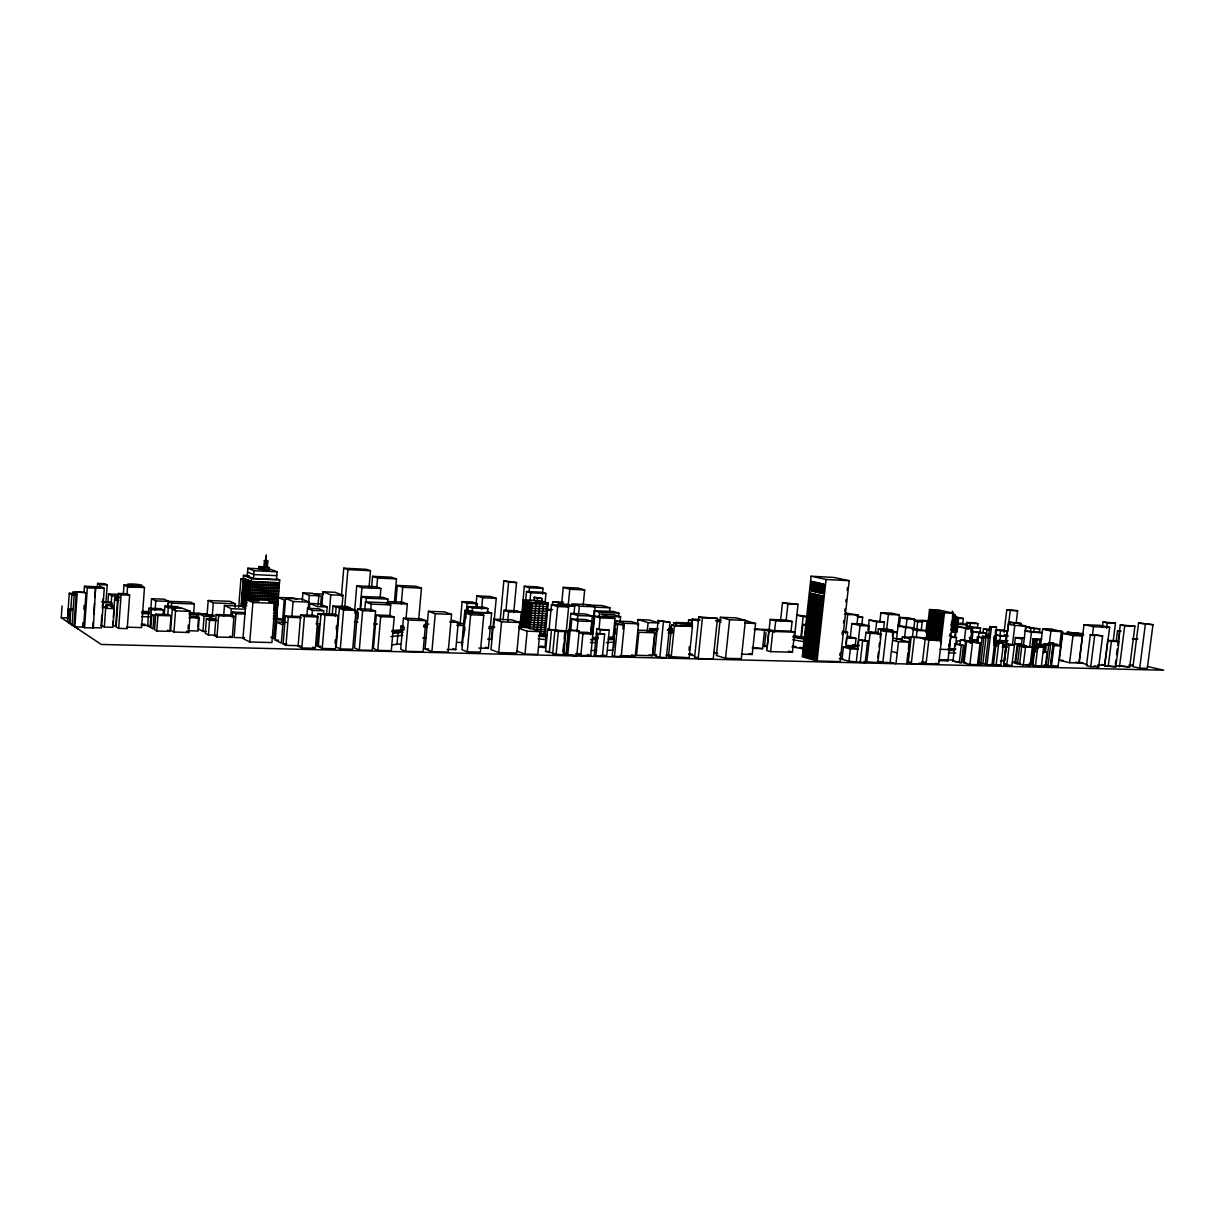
<?xml version="1.0" encoding="UTF-8"?>
<svg xmlns="http://www.w3.org/2000/svg" width="1225" height="1225" viewBox="0 0 1225 1225"><rect width="100%" height="100%" fill="white"/><g stroke="black" fill="none" stroke-linecap="round" stroke-linejoin="round"><path stroke-width="1.5" d="M1147.182 666.431L1163.75 670.213L101.231 644.457L61.25 617.722L62.046 605.916M67.513 618.947L69.258 593.268L74.403 593.467M67.513 621.902L68.401 608.856L72.168 608.978M69.335 623.127L70.223 610.019M69.856 623.479L71.877 594.079L74.112 595.427L72.091 624.964M73.163 591.981L72.995 594.339L74.694 595.365L74.863 592.992L73.163 591.981L86.01 592.655L83.622 627.093L84.571 627.721L93.299 627.966L95.581 587.954L94.922 597.402M73.944 626.205L76.318 591.752L86.01 592.655M84.081 591.905L84.464 586.239L101.797 586.943L104.263 588.306L101.476 627.904L92.809 627.659L93.207 621.978M82.672 626.465L82.932 622.637M83.867 609.284L84.127 605.456M84.571 627.721L87.343 587.878L84.464 586.239M93.743 614.414L94.524 603.083M97.342 587.051L97.602 583.422L104.967 583.728L107.188 584.922L106.039 601.322M99.531 588.276L99.792 584.631L97.602 583.422M101.062 625.944L101.828 615.195M102.318 608.044L102.961 599.086M111.46 607.049L114.231 608.657L112.899 627.353L104.324 627.093L105.641 608.35L102.915 606.743L106.33 606.865M106.008 604.92L105.825 607.661L106.774 608.228L106.958 605.472L106.008 604.92L111.843 605.119L112.792 605.671L112.593 608.427L111.643 607.876M107.999 601.444L108.535 593.972L120.877 594.447M111.062 605.15L111.735 595.763L108.535 593.972M111.261 606.651L111.521 602.884M111.552 605.701L111.751 603.006L110.036 602.042L101.507 601.72M113.083 621.121L112.823 624.796L115.671 626.542L117.477 601.138L115.579 600.066L115.747 597.769L114.767 597.233L113.343 617.446M118.549 593.436L116.176 626.848L118.687 628.394L127.232 628.655L129.636 595.151L127.063 593.773L118.549 593.436L121.091 594.814L129.636 595.151M118.687 628.394L121.091 594.814M123.312 594.508L124.001 584.983L127.737 585.152M127.063 593.773L127.553 586.852L124.001 584.983M140.814 585.688L144.473 587.556L141.564 627.598L126.558 627.154M148.929 608.258L147.643 625.898L150.078 627.307L151.379 609.591L148.929 608.258L160.95 608.672L163.446 610.004L163.048 615.302M150.752 609.897L151.563 598.719L164.334 599.193L168.652 601.414L168.238 607.018M151.823 614.904L150.889 627.629L153.033 628.869L153.967 616.083L151.823 614.904L155.498 615.027M155.116 610.326L155.805 600.924L151.563 598.719M155.713 614.2L154.564 629.727L156.785 631.013L169.862 631.38L171.025 615.838L168.759 614.628L155.713 614.2L157.933 615.409L171.025 615.838M156.785 631.013L157.933 615.409M164.273 615.317L164.946 606.145L177.564 606.605L180.963 608.335M167.519 606.926L167.794 603.129M167.733 615.272L168.284 607.891L164.946 606.145M171.377 606.957L171.653 603.144L167.932 601.245M172.403 607.738L170.658 630.201L173.965 632.054L188.773 632.468L190.365 611.367L181.867 608.075L172.403 607.738L175.282 609.238L172.22 609.131L175.542 610.862L190.365 611.367M173.965 632.054L175.542 610.862M188.053 628.823L188.328 625.102M193.627 613.434L194.346 603.986L190.503 602.087L155.805 600.924M196.689 618.38L197.011 614.292M197.899 626.771L198.787 613.281L189.308 612.959M190.043 616.558L196.888 616.788L199.185 617.967L198.205 630.997L187.915 630.691M206.183 631.487L202.952 631.396L204.1 616.343L198.894 613.71L205.295 613.924L210.547 616.558L204.1 616.343M215.738 619.069L206.382 618.763L205.279 633.31L208.434 634.994L215.952 635.208M207.102 614.812L208.189 600.51L230.116 601.337L235.368 603.757L235.093 607.34M208.434 634.994L209.552 620.371L206.382 618.763M212.323 615.547L213.288 602.93L208.189 600.51M216.151 614.521L214.528 635.729L216.978 637.015L232.306 637.429L233.944 616.236L231.448 615.027L216.151 614.521L218.617 615.731L233.944 616.236M216.978 637.015L218.617 615.731M223.624 616.343L224.451 605.472L241.509 606.099L243.76 578.399M230.759 616.037L231.326 608.702L224.451 605.472M232.199 617.568L232.627 612.102L244.893 612.515M232.627 612.102L235.966 613.679L234.113 637.505L244.663 637.796M238.707 607.309L240.912 578.981L244.51 579.149M249.088 575.643L243.484 575.398L241.111 605.931L245.72 608.029M242.091 606.375L244.265 578.613M242.581 606.605L244.755 578.812M243.071 606.834L245.245 579.012M243.561 607.064L245.75 579.226M244.066 607.278L246.24 579.425M244.556 607.508L246.746 579.639M259.225 568.783L247.833 568.247L247.236 575.903L253.483 578.46L276.437 579.486L277.049 571.799L270.618 569.334L263.023 568.967M245.046 607.738L247.236 579.838M247.741 580.053L242.963 638.531L249.778 641.992L271.919 642.574L275.058 603.343L268.015 600.296L246.026 599.454M246.271 605.41L248.231 580.252M247.205 600.051L248.736 580.466M247.695 600.265L249.242 580.665M248.415 597.693L249.732 580.88M248.92 597.923L250.237 581.094M249.425 598.137L250.742 581.293M278.152 599.454L249.931 598.367L251.477 578.659L243.484 575.398M251.477 601.23L253.024 581.584M253.483 578.46L254.08 570.712L247.833 568.247M249.778 641.992L252.886 602.516L241.754 597.616M253.253 601.307L254.8 581.661M255.03 601.368L256.576 581.737M258.751 568.997L258.95 566.547L267.356 566.945L269.087 567.604L268.887 570.069L258.751 568.997L268.887 570.069M256.806 601.429L258.353 581.814M260.466 569.656L260.649 567.206L258.95 566.547M258.582 601.506L260.129 581.89M260.558 598.78L261.89 581.982M266.943 560.683L266.438 567.037L267.31 567.374L267.816 561.004L266.943 560.683L264.386 560.545L263.88 566.915L264.753 567.252L266.131 556.242M262.334 598.841L263.666 582.059M266.116 560.683L266.284 554.818M266.269 560.82L266.055 557.972M264.095 598.918L265.427 582.135M265.856 598.979L267.188 582.212M267.617 599.056L268.949 582.288M270.71 582.365L269.148 601.904L277.922 602.241M270.909 601.98L272.471 582.442M272.67 602.042L274.232 582.518M275.977 582.595L273.757 610.463L277.248 610.586M274.844 618.855L277.738 582.671M276.299 620.003L278.106 597.417L294 598.045L297.139 599.331M276.406 578.629L279.713 579.93L276.59 618.916L273.083 618.793M276.636 622.116L282.791 624.949L281.337 643.079L275.196 640.093L276.636 622.116L286.558 622.438M282.424 622.805L284.261 600.005L278.106 597.417M283.358 623.831L283.649 620.064L280.51 618.656L273.91 618.426M283.557 623.632L285.593 598.367L301.626 599.01L309.251 602.118L308.654 609.392M298.992 645.682L285.992 645.361L283.113 643.952L285.364 615.991L300.186 616.497M285.992 645.361L288.273 617.278L285.364 615.991M291.887 616.098L293.066 601.506L285.593 598.367M298.119 646.188L300.661 614.904L314.121 615.363L317.903 616.971L315.33 648.301L301.825 647.964L298.119 646.188L301.472 646.279M302.33 600.311L302.927 592.854L312.421 593.252L318.822 595.779L318.041 605.15M301.825 647.964L304.397 616.512L300.661 614.904M306.893 615.608L307.49 608.32L318.73 608.733L323.722 610.8L323.415 614.445M308.195 608.549L309.267 595.381L302.927 592.854M309.374 609.085L309.848 603.45L319.403 603.818L327.167 606.972L326.539 614.552M311.962 615.884L312.421 610.387L307.49 608.32M316.846 624.459L317.734 613.603L334.18 614.077L338.222 615.746L335.466 648.775L322.252 648.454L318.286 646.601L321.011 613.618L325.008 615.287L338.222 615.746M318.745 625.715L317.061 646.142L320.812 646.233M320.613 605.548L321.379 596.284L314.947 593.757L323.507 594.11M321.792 606.406L323.002 591.798L335.068 592.303L342.969 595.319L342.051 606.36M322.252 648.454L325.008 615.287M329.112 615.134L330.796 594.829L323.002 591.798M332.342 613.633L332.97 606.023L347.119 606.559L350.319 607.83L336.125 607.294L332.97 606.023M335.39 616.252L336.125 607.294M335.068 643.094L335.359 639.588M336.247 629.068L336.538 625.562M339.402 608.304L336.155 647.03L340.305 648.928L352.723 649.235L356 610.433L351.774 608.748L339.402 608.304L343.567 609.973L356 610.433M341.408 596.223L343.75 568.186L366.229 569.303L370.471 570.712L369.047 587.51M340.305 648.928L343.567 609.973M344.746 607.202L347.9 569.61L343.75 568.186M354.653 610.601L356.751 585.826L375.646 586.668L380.914 588.521L380.087 598.06M357.792 608.764L354.484 647.903L359.292 650.046L372.17 650.368L375.539 611.122L370.639 609.238L357.792 608.764L362.631 610.663L375.539 611.122M357.868 618.809L358.328 613.25L354.898 611.888M360.043 609.79L361.911 587.694L356.751 585.826M360.625 609.3L361.712 596.468L383.119 597.356L387.881 599.086L387.406 604.583M359.292 650.046L362.631 610.663M364.805 609.545L365.448 601.95L384.849 602.7L390.729 604.89L389.749 616.298M366.061 601.904L366.382 598.213L361.712 596.468M371.588 587.617L372.553 576.317L391.342 577.205L396.456 578.92L394.496 601.521M370.608 611.397L371.221 604.124L365.448 601.95M376.764 587.51L377.576 578.032L372.553 576.317M376.305 614.996L373.441 648.469L377.775 650.368L391.311 650.705L394.22 617.17L389.795 615.471L376.305 614.996L380.669 616.696L394.22 617.17M377.775 650.368L380.669 616.696M395.859 602.149L397.313 585.443L415.949 586.27L421.461 588.122L418.674 619.712M397.053 644.289L398.048 632.881M401.264 604.109L402.719 587.296L397.313 585.443M400.743 629.466L401.096 625.531M403.408 618.196L400.697 649.235L405.597 651.302L423.1 651.715L425.841 620.662L420.833 618.793L403.408 618.196L408.323 620.064L425.841 620.662M406.042 618.533L407.312 603.956L402.244 602.133L387.345 601.536M405.597 651.302L408.323 620.064M425.06 648.882L428.398 611.306L444.583 611.903L451.55 614.368L448.166 652.067L431.889 651.669L425.06 648.882L428.658 648.974M431.889 651.669L435.258 613.786L428.398 611.306M447.171 649.434L455.777 649.663L458.242 622.346L452.454 620.248M460.11 624.061L462.131 601.597L472.36 602.011L477.398 603.695L477.061 607.447M461.687 645.529L464.872 610.387L468.654 610.54M465.316 612.929L461.978 649.709L467.261 651.792L480.368 652.113L483.752 615.256L478.362 613.419L465.316 612.929L470.63 614.782L483.752 615.256M464.076 632.054L464.336 622.514M465.913 611.811L464.75 617.844M465.929 618.257L466.067 616.696L464.903 616.282M466.495 612.025L466.358 613.587L465.178 613.174M466.449 610.8L467.123 603.282L462.131 601.597M467.95 610.739L468.317 606.589L483.737 607.202L487.902 608.595L487.519 612.73L472.054 612.148L467.95 610.739L473.08 610.938M467.261 651.792L470.63 614.782M472.054 612.148L472.437 607.983L468.317 606.589M475.989 605.303L476.847 595.886L490.398 596.468L496.232 598.321L493.445 628.532M481.578 609.131L482.619 597.754L476.847 595.886M478.853 648.056L488.377 648.301L491.608 613.158L487.213 611.673M493.798 619.207L490.995 649.633L498.697 652.558L516.812 653.017L519.66 622.499L511.805 619.85L493.798 619.207L501.546 621.871L519.66 622.499M500.198 620.187L503.843 580.772L516.552 582.564L513.734 612.668M498.697 652.558L501.546 621.871M503.108 619.743L503.996 610.295L516.628 610.785L521.253 612.286L519.829 627.414M505.971 610.479L508.605 582.181L503.843 580.772M507.686 621.305L508.574 611.796L503.996 610.295M520.656 627.292L524.315 586.254L537.821 586.882L543.012 588.398L542.476 594.064M521.1 628.058L523.611 601.261L530.731 603.481L528.404 628.241M523.075 626.419L525.387 601.812M525.632 600.832L526.505 591.537L541.695 592.226L545.967 593.482L545.079 602.777M524.836 627.032L527.163 602.363M529.093 591.568L529.46 587.77L524.315 586.254M528.94 602.914L526.612 627.629L521.314 625.822M518.925 627.246L527.99 627.552L539.965 631.61L537.79 654.395L524.989 654.073L527.148 631.212L518.68 628.287M530.012 600.281L530.716 592.808L526.505 591.537M528.924 628.211L531.374 602.378L523.228 599.837L536.228 600.388M529.904 629.068L532.308 603.68L547.024 604.293L544.206 633.938L540.531 633.815L543.364 604.139M534.314 597.356L534.023 600.434L537.285 601.429L541.787 601.628L542.078 598.55L534.314 597.356L542.078 598.55M535.999 603.833L533.595 629.191L544.62 629.543M537.285 601.429L537.576 598.351M537.071 631.503L539.689 603.986M539.949 635.147L540.041 634.152L546.518 634.918L546.427 635.897L538.939 634.979M544.757 633.524L545.186 629.007M545.829 622.239L546.472 615.471M547.116 608.687L547.544 604.17M545.278 635.453L548.188 603.067L541.603 601.046M546.044 635.806L544.911 647.657L539 646.953M552.414 652.848L545.569 651.424L547.682 629.252L559.182 630.768L547.682 629.252M549.014 630.293L551.464 604.645L562.397 605.089L568.63 606.987L566.317 630.875M552.368 605.502L552.735 601.751L563.454 602.195M549.321 652.772L551.449 630.507M552.674 653.599L554.91 630.339L561.877 630.569L565.307 631.702L563.056 654.992L552.674 653.599L556.165 653.691M555.338 630.507L557.635 606.543L551.464 604.645M556.073 654.824L558.309 631.472L554.91 630.339M561.632 604.201L563.255 587.372L578.077 588.061L584.692 589.929L583.222 604.905M563.01 651.195L563.684 644.044M564.204 638.684L564.893 631.533M568.155 606.176L569.793 589.24L563.255 587.372M565.935 631.87L568.14 632.605L566.027 654.38L563.837 653.599L565.935 631.87L569.028 631.978M566.425 654.962L568.813 630.155L577.909 630.446L579.211 630.875L576.807 655.635L566.425 654.962L576.807 655.635M569.288 629.757L570.865 613.403L585.412 613.97L592.364 616.098L590.588 634.29M567.726 655.421L570.115 630.584L568.813 630.155M570.697 630.431L571.799 619.023L585.81 619.544L592.073 621.488L590.772 634.826M573.989 613.74L574.709 606.314L568.078 604.323L558.309 603.91L564.893 605.916L574.709 606.314M577.22 621.029L577.756 615.547L570.865 613.403M576.975 631.702L578.016 620.983L571.799 619.023M578.659 613.725L579.379 606.191L571.723 603.894L587.388 604.553L595.136 606.834L592.563 633.034M613.143 637.092L614.996 618.457L609.483 616.803L594.676 616.252L590.726 655.666L580.818 655.421L582.932 633.769L579.486 632.636M592.364 629.65L593.099 622.086M593.65 616.405L594.217 610.724L613.495 611.489L618.916 613.082L618.533 616.864M601.398 655.344L606.743 655.467L609.238 630.232L596.866 628.838L594.232 655.635L602.455 656.34L604.645 634.167L596.407 633.447L604.645 634.167M599.193 616.144L599.561 612.332L594.217 610.724M595.794 656.171L597.984 633.953M599.025 629.145L600.128 617.905L594.676 616.252M599.974 633.555L600.327 629.941L596.866 628.838M609.591 611.397L609.943 607.799L602.409 605.594L586.806 604.951M615.333 623.954L612.194 655.62L614.46 656.386L621.182 656.554L624.337 624.888L615.333 623.954L624.337 624.888M613.664 647.55L614.414 639.986M614.981 634.32L615.532 628.639M615.915 624.872L616.282 621.09L631.273 621.626L638.516 623.801L635.285 655.987L620.248 655.62M614.46 656.386L617.599 624.643M620.034 622.269L620.585 616.726L613.679 614.659L601 614.184L607.845 616.236L620.585 616.726M622.897 628.976L623.464 623.265L616.282 621.09M637.413 624.888L637.949 619.559L649.005 619.972L659.249 622.974L648.117 622.576L637.949 619.559M647.213 631.533L648.117 622.576M649.372 632.177L649.725 628.593L658.483 628.9M652.343 655.697L654.671 632.804L638.837 632.284L636.525 655.298L652.343 655.697L649.25 654.686M658.101 620.524L654.533 655.681L659.831 657.412L666.385 657.565L669.998 622.315L658.101 620.524L669.998 622.315M659.831 657.412L663.429 622.07M670.565 631.641L671.116 626.266M668.482 656.462L671.698 624.98L692.447 626.404L689.2 657.764L668.482 656.462L672.081 656.554M671.162 657.32L674.393 625.761L671.698 624.98M675.695 626.128L676.062 622.484L692.462 623.081M688.251 623.663L688.649 619.881L699.751 620.294M691.375 626.542L692.14 619.176L699.766 619.467M689.001 650.184L689.369 646.616M691.972 624.735L692.355 620.937L688.649 619.881M694.59 657.396L698.786 616.849L717.467 618.426L713.226 658.912L698.189 658.545L694.59 657.396L698.327 657.488M698.189 658.545L702.43 617.844L698.786 616.849M720.407 617.262L716.395 655.497L725.537 658.3L741.339 658.683L745.413 620.371L736.148 617.875L720.407 617.262L729.595 619.758L745.413 620.371M725.537 658.3L729.595 619.758M741.339 654.181L752.242 654.472L755.549 623.479L746.239 620.983M752.272 648.347L762.562 648.638L764.584 629.834L754.401 628.685M764.431 646.877L765.977 632.59M768.902 630.385L766.728 650.521L770.602 651.639L792.452 652.236L794.642 632.192L790.722 631.135L768.902 630.385L772.776 631.426L794.642 632.192M767.172 647.703L770.219 619.437L786.572 620.08L792.085 621.504L791.059 630.906M770.602 651.639L772.776 631.426M774.46 632.238L775.701 620.876L770.219 619.437M780.509 621.029L782.515 602.577L798.042 604.354L794.52 636.648M786.098 620.585L787.92 603.894L782.515 602.577M800.752 638.332L803.141 616.634L796.878 615.057L808.27 616.512M801.456 637.383L802.865 624.459L806.693 624.612M811.118 576.209L802.268 656.784L817.075 661.025L840.12 661.577L849.17 580.711L834.041 577.465L811.118 576.209L826.094 579.471L849.17 580.711M803.156 650.674L805.208 631.993M804.932 656.232L811.838 593.451M812.083 591.124L813.109 581.783M806.54 656.692L813.461 593.834M813.706 591.491L814.748 582.151M808.148 657.151L815.084 594.217M815.345 591.874L816.371 582.503M809.771 657.611L816.707 594.584M816.968 592.242L818.009 582.87M811.394 658.07L818.346 594.967M818.606 592.624L819.647 583.238M813.017 658.545L820 595.35M820.26 592.992L821.286 583.59M814.64 659.004L821.638 595.733M821.898 593.375L822.94 583.957M817.075 661.025L826.094 579.471M839.829 655.406L840.09 653.093M842.172 634.504L842.433 632.177M843.474 622.867L843.734 620.539M844.775 611.214L845.051 608.886M845.832 601.873L846.092 599.546M847.133 590.205L847.394 587.862M858.112 648.76L852.906 647.367L843.412 647.091L842.05 659.326L848.956 661.255L865.172 662.618L867.652 640.798L858.817 639.634L856.352 661.439M845.556 633.386L847.669 614.552L844.668 613.832M845.908 643.753L846.536 638.072L856.015 638.378L855.157 645.942M845.924 647.336L847.593 632.33L842.601 631.043M850.165 638.424L851.834 623.556L861.16 623.923L869.382 625.944L868.54 633.402M848.956 661.255L850.334 648.944L843.412 647.091M852.263 648.362L852.631 645.024L859.169 645.223M856.979 624.367L858.036 614.996L845.327 612.959M857.699 646.172L860.027 625.592L851.834 623.556M861.833 624.689L862.676 617.293L856.336 615.777M860.195 662.495L862.66 640.644L858.817 639.634M864.942 641.364L865.968 632.33L881.173 633.754L877.881 662.648L864.054 661.622M867.958 630.798L869.183 620.003L884.389 622.116L883.562 629.328M866.764 662.373L870.056 633.371L865.968 632.33M875.416 632.667L876.656 621.81L869.183 620.003M877.758 634.397L878.386 628.823L887.62 629.16L892.979 630.477L892.351 636.051M879.856 621.841L880.897 612.684L891.8 613.158L899.334 614.904L896.378 640.568M877.774 657.871L878.402 652.343M879.029 646.831L879.458 643.14M880.086 637.628L880.928 630.263L893.576 631.87L889.978 663.2L877.36 661.546L880.943 661.638M882.781 663.031L886.379 631.61L880.928 630.263M886.502 630.997L888.401 614.445L880.897 612.684M899.303 626.817L900.375 617.461L908.215 617.783L914.876 619.345L913.789 628.701M893.04 640.415L898.492 641.793L895.965 663.72L890.621 662.281M803.891 650.873L804.167 648.53M805.238 639.282L805.438 637.551M806.448 628.93L806.647 627.231M901.937 640.522L902.35 636.939L914.263 637.352M904.479 638.347L905.719 627.659L897.772 625.745M906.132 626.526L907.005 619.023L900.375 617.461M907.082 660.306L907.924 653.109M908.338 649.526L909.578 638.746L902.35 636.939M907.174 663.996L909.7 642.16L893.285 638.026M911.201 636.908L908.2 662.878L911.293 663.705L922.257 663.965L925.288 638.057L911.201 636.908L925.288 638.057M912.472 636.832L913.498 627.95L897.741 625.424M911.293 663.705L914.309 637.674M916.851 628.992L917.693 621.779L914.707 621.075M916.193 637.888L917.05 630.492L912.166 629.328M921.322 629.42L922.379 620.447L927.111 621.55L925.855 632.345M926.33 638.24L929.499 609.545L938.518 609.943L953.54 613.266L947.92 660.826L938.733 660.597M931.857 611.719L928.688 638.868L927.065 638.47L930.234 611.352L943.327 614.292L940.111 641.655M926.069 663.751L928.826 640.093L922.639 638.577L935.18 638.991L941.412 640.522L938.641 664.057L926.069 663.751L921.43 662.526M933.481 612.087L930.311 639.251L933.557 640.062L936.742 612.806M931.934 639.649L935.104 612.439M935.18 640.461L938.381 613.174M936.819 640.859L940.019 613.541M938.672 639.45L941.673 613.909M940.861 643.477L944.46 612.868L929.499 609.545M952.116 611.229L952.744 611.29M948.701 646.004L948.946 643.921M949.926 635.591L950.171 633.509M949.406 647.765L950.631 637.291L956.495 637.49L955.469 646.203M952.529 630.094L953.816 619.222M952.575 614.598L955.5 615.256L955.286 617.094L952.208 616.971M954.137 631.978L955.638 619.299M954.704 637.597L955.332 632.284L951.81 631.457M955.347 637.077L957.475 619.375L951.978 619.146M952.989 661.056L955.025 643.86L957.184 643.921L963.463 645.452L961.411 662.725L952.989 661.056L961.411 662.725M956.985 632.345L958.731 617.614L955.423 616.864M956.633 644.442L957.047 640.951L960.645 641.073M959.925 645.054L960.553 639.664L968.454 640.966L960.553 639.664M962.697 624.122L963.371 618.441L954.076 617.676M959.252 662.664L961.303 645.391L955.025 643.86M964.289 641.058L965.775 628.486L956.618 626.358L971.992 628.716L970.277 643.048M966.188 626.189L966.617 622.499L974.365 622.821L977.979 623.632L977.535 627.322M965.606 640.874L963.034 662.495L965.882 662.572M966.969 628.502L967.413 624.75L959.757 623.004M966.617 641.333L964.044 662.97L969.894 664.486L977.473 664.67L980.077 642.987L966.617 641.333L980.077 642.987M969.787 627.016L970.231 623.326L966.617 622.499M969.603 642.421L970.154 637.766L969.189 637.536M970.858 631.932L971.134 629.604M970.92 642.099L972.619 627.828L967.842 626.725M971.103 643.263L971.532 639.695L978.071 640.69L971.532 639.695M971.762 641.9L973.018 631.396L985.987 633.034L985.558 636.541M969.894 664.486L972.497 642.742M976.738 642.543L977.412 636.893L983.859 638.041L980.689 664.486L978.867 664.44L982.037 637.98L977.412 636.893M977.887 641.563L978.943 632.774L973.018 631.396M979.877 633.463L980.521 628.119L967.811 626.113M983.047 632.621L983.476 628.961L989.861 629.206M986.018 663.873L982.848 663.797L986.048 637.184L982.037 636.25L988.345 636.479M986.355 635.254L987.013 629.772L983.476 628.961M987.717 637.766L987.917 636.051L989.233 636.112L989.034 637.812M987.978 637.781L988.177 636.066M988.238 637.781L988.437 636.081M989.8 626.603L985.268 664.287L986.952 664.716L991.99 664.838L996.537 627.185L989.8 626.603L996.537 627.185M988.774 637.796L988.973 636.097M986.952 664.716L991.484 626.986M994.241 636.28L994.133 637.138L995.711 637.184M994.501 636.296L994.088 639.695L995.404 639.741M994.149 641.41L994.761 636.296M995.022 636.311L994.409 641.41L1006.95 641.609M995.251 633.187L995.665 629.665L1002.218 629.926L1007.088 631.013L1006.659 634.55M994.669 641.425L995.803 636.342L995.19 641.441M995.512 641.012L996.599 630.14M996.139 642.65L993.506 664.471L996.093 665.129L1000.81 665.252L1003.459 643.416L996.139 642.65L1003.459 643.416M994.44 642.467L1003.214 641.487L1002.831 644.626L1006.582 644.748M998.436 641.318L998.543 640.522L1007.961 640.828M996.093 665.129L998.743 643.263M1000.105 634.305L1000.534 630.768L995.665 629.665M999.738 641.211L1000.366 636.051L995.358 634.902L1006.154 636.265L1005.541 641.41M1004.056 632.33L1006.797 609.683L1017.638 610.739L1016.26 622.07M1005.679 646.233L1008.619 621.948L1021.007 623.433L1020.747 625.623M1005.924 645.835L1003.796 663.307L1005.557 663.736M1007.731 631.227L1010.257 610.402L1006.797 609.683M1024.559 637.873L1015.387 637.551L1011.835 665.742L1003.796 664.884L1006.292 644.304L1014.346 645.146L1006.292 644.304M1008.665 623.954L1008.879 622.178L1010.212 624.306M1005.143 657.519L1004.714 660.995L1000.457 660.872M1005.557 654.043L1006.399 647.091L1003.443 646.387M1006.705 665.619L1009.216 644.978M1008.619 621.948L1014.101 623.142L1013.841 625.347L1025.708 626.006L1023.273 646.953M1012.539 644.059L1014.79 625.562L1008.359 624.138M1017.255 644.166L1021.359 644.304L1014.56 643.538L1017.255 644.166L1014.974 662.939L1012.279 662.281L1016.367 662.388M1020.701 663.919L1015.586 663.368L1017.73 645.82L1024.452 646.433M1017.5 663.843L1019.644 646.279L1017.73 645.82M1021.283 646.371L1022.171 639.113L1015.387 637.551M1025.57 630.936L1025.999 627.43L1031.021 627.629L1030.562 631.426M1023.288 665.359L1025.509 647.091L1021.788 646.218L1019.567 664.44L1030.072 665.527L1032.307 647.305L1028.571 646.433M1029.689 646.616L1031.45 632.268L1025.233 630.89L1042.352 632.682L1031.45 632.268M1031.986 647.428L1033.058 638.746L1041.786 639.052M1033.777 632.299L1034.222 628.609L1028.985 627.46L1039.811 628.838L1039.351 632.498M1019.644 646.279L1033.364 647.137L1031.297 663.904L1029.214 663.399M1033.961 664.884L1031.282 664.593L1034.222 640.66L1036.917 640.951L1035.554 652.006M1032.338 664.853L1035.278 640.905L1034.222 640.66M1032.767 665.803L1035.14 646.555L1041.02 646.739L1043.654 647.351L1041.296 666.584L1032.767 665.803L1041.296 666.584M1036.457 647.78L1036.886 644.243L1041.771 644.748L1036.886 644.243M1035.401 666.446L1037.774 647.168L1035.14 646.555M1038.203 648.178L1038.632 644.641M1039.213 645.529L1039.857 640.292L1033.058 638.746M1040.607 645.376L1042.613 629.145L1053.087 629.558M1043.777 652.94L1044.848 644.09L1048.508 644.197M1045.415 651.976L1046.349 644.427L1044.848 644.09M1045.338 666.4L1039.581 665.818L1045.338 666.4L1047.13 651.884L1045.17 651.424M1046.119 665.879L1048.983 642.635L1051.693 642.727L1053.546 643.14L1050.667 666.4L1046.119 665.879L1050.667 666.4M1049.335 643.661L1050.912 630.967L1042.613 629.145M1047.957 666.339L1050.836 643.048L1048.983 642.635M1050.591 664.134L1052.704 647.106M1049.856 630.186L1044.772 629.068L1052.306 629.374L1062.519 631.595L1058.078 666.461L1051.433 666.293L1054.021 645.468L1052.933 645.207L1060.666 645.682L1054.021 645.468M1059.61 645.82L1061.401 631.365L1050.912 630.967M1059.319 660.275L1062.672 633.325L1072.013 633.677L1082.364 635.928L1078.98 662.97L1069.609 662.725L1059.319 660.275L1063.055 660.382M1069.609 662.725L1072.993 635.576L1062.672 633.325M1087.142 664.425L1079.256 662.557L1084.002 624.689L1100.065 625.347L1109.62 627.338L1104.812 665.206L1097.661 665.022M1090.357 634.642L1086.452 665.634L1090.74 666.645L1098.672 666.844L1102.592 635.867L1090.357 634.642L1102.592 635.867M1092.378 635.76L1093.512 626.679L1109.62 627.338M1090.74 666.645L1094.66 635.561M1102.316 627.476L1103.021 621.948L1115.47 623.173L1113.127 641.548M1106.573 628.364L1107.277 622.821L1115.47 623.173M1104.491 665.772L1107.706 640.43L1115.301 640.706L1119.022 641.502L1115.791 666.829L1104.491 665.772L1115.791 666.829M1108.196 666.645L1111.427 641.242L1119.022 641.502M1116.128 641.762L1117.506 630.982L1121.12 631.12M1115.362 663.827L1115.837 660.122M1116.542 654.563L1117.261 649.005M1117.736 645.284L1120.324 624.888L1134.901 626.22L1129.664 666.967L1115.133 665.696M1118.685 640.476L1119.834 631.472L1117.506 630.982M1119.512 666.706L1124.734 625.791L1134.901 626.22M1138.576 623.035L1132.972 666.63L1139.709 668.192L1147.32 668.375L1152.955 624.719L1138.576 623.035L1152.955 624.719M1139.709 668.192L1145.344 624.398M391.877 644.855L400.391 643.921M390.882 636.571L402.795 635.346M391.877 630.722L404.449 629.482M391.939 631.748L402.933 630.661M393.164 632.33L402.29 631.426M392.873 633.386L403.056 632.376M994.532 641.655L997.242 641.441M422.671 637.888L426.423 637.658M607.447 650.368L613.143 650.016M423.636 626.909L427.403 626.695M606.329 642.589L613.909 642.16M423.728 625.898L427.494 625.684M608.503 639.695L614.184 639.373M403.928 626.388L401.004 626.542L404.495 627.92M423.544 625.332L427.249 625.148M608.702 637.276L614.047 637M608.611 638.256L613.955 637.965M608.396 638.715L613.526 638.439M425.213 624.26L428.918 624.061M994.945 640.507L998.543 640.522M591.277 650.444L596.636 650.46M590.282 642.497L595.626 642.528M592.578 637.582L597.984 637.628M592.441 638.7L597.892 638.608M997.15 642.252L1006.858 642.421M590.557 639.68L595.901 639.71M1118.517 665.772L1129.664 666.967M545.569 651.424L548.662 651.501M1015.586 663.368L1020.379 663.491M656.6 654.808L652.833 654.717L655.069 632.728L646.907 630.446L638.164 630.155M666.002 655.053L669.769 655.145M1031.282 664.593L1032.905 664.624M921.69 662.158L925.273 662.25M1043.777 665.175L1047.452 665.267L1045.951 664.899M580.619 653.752L575.689 653.629L580.818 655.421M563.837 653.599L566.93 653.675M906.883 662.097L910.298 662.174M1003.796 664.884L1011.835 665.742M275.196 640.093L278.504 640.185M1079.256 662.557L1082.823 662.648M940.157 659.663L953.127 659.999M1132.65 665.144L1128.914 665.053L1133.033 666.002M692.339 654.196L688.527 654.104L694.498 655.972M283.113 643.952L286.818 644.044M839.263 658.453L842.861 658.545M948.318 652.833L955.822 653.063M752.395 647.489L762.562 648.638M457.032 642.39L462.621 642.543M846.444 645.452L859.077 645.835M948.257 648.546L955.745 648.775M141.166 624.138L144.948 624.26M1043.317 651.761L1047.13 651.884M846.383 646.356L853.84 646.632M948.15 649.418L955.653 649.648M141.197 625.286L148.761 625.5M940.05 649.311L949.252 649.587M948.563 650.353L954.122 650.521M850.334 648.944L857.745 649.158M83.622 627.093L74.878 626.832L77.252 592.303L76.318 591.752M558.309 631.472L568.599 631.656M579.425 632.131L587.648 632.391L592.839 634.075L582.932 633.769M209.552 620.371L217.07 620.616M316.035 623.77L319.771 623.893M1029.842 646.815L1026.673 646.723L1028.143 647.06M1033.364 647.137L1027.821 646.54M1037.774 647.168L1043.654 647.351M527.148 631.212L539.965 631.61M540.746 631.625L544.405 631.748M1025.509 647.091L1032.307 647.305M961.303 645.391L963.463 645.452M1002.142 646.953L1006.399 647.091M61.25 617.722L68.891 617.951M72.091 610.065L68.324 609.943L70.147 611.122M141.901 612.423L149.695 612.699M189.232 614.016L198.695 614.337M288.273 617.278L301.273 617.722M667.303 630.14L672.709 630.339M1050.836 643.048L1053.546 643.14M657.687 630.063L649.725 628.593M189.339 614.69L196.138 614.919L192.861 613.235L189.477 613.128M458.303 623.51L462.024 623.632M142.054 613.526L149.618 613.771M647.948 630.569L657.32 630.89M668.835 631.12L672.602 631.258M902.105 639.006L898.43 638.883L902.121 639.817M1052.061 643.937L1057.558 644.534L1052.489 644.365M530.119 626.863L544.834 627.353M928.826 640.093L941.412 640.522M159.173 615.149L164.701 615.333M519.048 627.108L522.539 627.215L519.461 626.159M1046.349 644.427L1050.009 644.549M354.438 621.887L357.884 621.994M600.327 629.941L609.238 630.232M456.695 625.378L464.168 625.623M283.649 620.064L275.365 619.804L273.864 638.623L270.771 637.107M188.895 617.63L199.185 617.967M668.237 633.172L672.004 633.294L668.421 632.207M373.793 623.923L377.407 624.046M1012.049 644.549L1007.486 644.396L1013.703 644.932M141.824 616.588L149.404 616.849M570.115 630.584L579.211 630.875M1022.063 645.498L1024.896 645.56M562.719 630.814L568.262 630.997M862.66 640.644L867.652 640.798M898.492 641.793L909.7 642.16M530.762 620.095L545.462 620.616M623.464 623.265L638.516 623.801M876.978 632.345L870.026 632.1L873.073 632.866M106.958 605.472L112.792 605.671M168.284 607.891L177.334 608.212M674.393 625.761L692.447 626.404M987.809 636.908L989.126 636.954M842.218 632.146L847.593 632.33M986.048 637.184L989.203 637.306M770.678 629.65L762.042 629.344L770.066 631.518M754.294 629.482L764.584 629.834M870.056 633.371L881.173 633.754M994.026 637.98L995.603 638.041M273.527 613.235L277.034 613.357M530.532 622.438L545.247 622.958M982.037 637.98L983.859 638.041M151.379 609.591L163.446 610.004M105.641 608.35L114.231 608.657M994.195 638.853L995.496 638.899M1035.278 640.905L1036.917 640.951M235.966 613.679L244.77 613.985M668.605 628.639L672.372 628.762M304.397 616.512L317.903 616.971M141.977 611.352L149.542 611.612M273.313 616.022L276.804 616.144M449.636 622.055L458.242 622.346M530.333 624.658L545.033 625.148M668.513 629.543L672.28 629.665M993.98 640.553L995.297 640.598M491.608 613.158L470.63 612.378L464.872 610.387M213.288 602.93L235.368 603.757M744.647 623.081L755.549 623.479M115.579 600.066L118.978 600.204M531.191 615.409L545.906 615.961M600.128 617.905L614.996 618.457M951.932 631.12L956.786 631.288M1072.993 635.576L1082.364 635.928M171.653 603.144L194.346 603.986M917.05 630.492L927.202 630.875L912.349 628.333M978.943 632.774L985.987 633.034M1137.902 638.929L1132.298 638.715L1136.432 639.588M951.978 632.161L955.332 632.284M273.971 607.677L277.478 607.799M435.258 613.786L451.55 614.368M892.979 630.477L878.386 628.823M530.976 617.752L545.692 618.288M679.079 622.928L673.413 622.729L676.751 623.693M985.911 634.412L989.264 634.535M1007.455 635.178L1003.949 635.055L1008.267 636.051M103.191 602.7L111.751 603.006M312.421 610.387L323.722 610.8M692.477 624.444L681.513 624.046L676.062 622.484M886.379 631.61L893.576 631.87M578.016 620.983L592.073 621.488M1000.366 636.051L1006.154 636.265M231.326 608.702L244.694 609.192M354.791 613.128L358.328 613.25M892.03 632.345L897.312 632.529L890.958 630.967M599.561 612.332L618.916 613.082M956.618 626.618L951.121 626.404L951.764 620.952L957.261 621.182M371.221 604.124L390.729 604.89M472.437 607.983L487.902 608.595M293.066 601.506L309.251 602.118M531.635 610.724L546.35 611.29M972.619 627.828L980.521 628.119M1054.955 631.304L1062.519 631.595M702.43 617.844L717.467 618.426M775.701 620.876L792.085 621.504M111.735 595.763L118.825 596.024M965.775 628.486L971.992 628.716M950.906 628.211L956.403 628.425M987.013 629.772L990.198 629.895M508.574 611.796L521.253 612.286M114.767 597.233L119.851 597.417M252.886 602.516L275.058 603.343M531.42 613.067L546.136 613.618M717.62 619.896L721.433 620.049M1000.534 630.768L1007.088 631.013M860.027 625.592L869.382 625.944M1082.992 633.953L1067.052 632.207L1083.283 633.677M115.747 597.769L119.147 597.892M905.719 627.659L913.498 627.95M577.756 615.547L592.364 616.098M950.692 630.033L956.189 630.232M1077.571 634.611L1083.681 634.841M274.201 604.89L277.692 605.028M327.167 606.972L317.52 606.605L309.848 603.45M309.267 595.381L318.822 595.779M594.263 607.171L609.943 607.799M913.62 620.172L929.76 620.738M366.382 598.213L387.881 599.086M95.581 587.954L104.263 588.306M557.635 606.543L568.63 606.987M87.343 587.878L96.071 588.23M803.141 616.634L806.479 616.772M970.231 623.326L977.979 623.632M467.123 603.282L477.398 603.695M532.079 606.038L546.794 606.62M951.549 622.775L957.047 622.989M917.693 621.779L922.777 621.978M278.366 596.682L250.145 595.549L242.183 592.073M956.725 624.337L967.413 624.75M951.335 624.582L956.832 624.811M531.864 608.381L546.58 608.963M876.656 621.81L884.389 622.116M386.733 603.159L407.312 603.956M552.536 609.683L547.743 609.499L551.082 610.54M1034.222 628.609L1039.811 628.838M888.401 614.445L899.334 614.904M953.127 617.369L958.731 617.614M482.619 597.754L496.232 598.321M957.965 618.212L963.371 618.441M847.669 614.552L858.036 614.996M278.81 591.108L250.589 589.945L242.627 586.53M562.535 603.312L552.735 601.751M99.792 584.631L107.188 584.922M531.374 602.378L548.188 603.067M330.796 594.829L342.969 595.319M127.553 586.852L144.473 587.556M1014.101 623.142L1021.007 623.433M857.469 617.094L862.676 617.293M907.005 619.023L914.876 619.345M278.596 593.895L250.375 592.747L242.412 589.302M579.379 606.191L595.136 606.834M944.46 612.868L953.54 613.266M361.911 587.694L380.914 588.521M279.254 585.535L251.033 584.325L243.055 580.972M952.422 615.118L955.5 615.256M279.04 588.322L250.803 587.127L242.841 583.758M251.477 578.659L279.713 579.93M787.92 603.894L798.042 604.354M530.716 592.808L545.967 593.482M402.719 587.296L421.461 588.122M279.484 582.748L251.248 581.507L243.27 578.2M254.08 570.712L277.049 571.799M377.576 578.032L396.456 578.92M276.743 575.643L253.789 574.586L247.542 572.075M569.793 589.24L584.692 589.929M529.46 587.77L543.012 588.398M1010.257 610.402L1017.638 610.739M347.9 569.61L370.471 570.712M260.649 567.206L269.087 567.604M508.605 582.181L516.552 582.564M267.816 561.004L264.386 560.545M489.219 627.46L492.94 627.858M488.668 628.394L492.343 628.793L491.347 639.527L487.673 639.128M456.787 622.897L464.382 623.724M489.035 626.434L494.732 627.047M489.74 627.491L493.139 627.874M538.403 635.913L545.937 636.801M538.127 638.761L545.676 639.634M540.547 646.142L543.778 646.524M198.787 613.281L214.222 615.409L214.145 616.466L205.57 615.287M793.096 636.372L806.081 638.516M793.004 637.26L805.973 639.404M793.708 635.622L804.611 637.444M792.728 639.787L803.845 641.624M793.616 636.51L806.326 638.638M791.947 646.907L804.917 649.082M792.575 646.111L796.204 646.723M799.833 647.351L803.462 647.964M1120.324 624.888L1124.734 625.791M1103.021 621.948L1107.277 622.821M1084.002 624.689L1093.512 626.679M1107.706 640.43L1111.427 641.242M1019.261 624.582L1025.708 626.006M1021.696 625.577L1031.021 627.629M811.241 583.758L824.333 586.683M810.981 586.086L824.073 589.041M930.051 612.944L943.127 615.899M929.867 614.537L942.944 617.507M810.72 588.429L823.812 591.399M929.668 616.144L942.76 619.115M929.484 617.737L942.561 620.738M929.3 619.329L942.377 622.346M967.245 628.701L968.225 628.93M929.117 620.922L942.178 623.954M923.757 620.585L928.244 621.626M928.933 622.514L941.994 625.562M809.955 595.411L823.032 598.458M928.749 624.122L941.811 627.169M1101.643 664.471L1104.812 665.206M951.366 629.696L956.648 630.936M809.694 597.739L822.771 600.817M928.535 625.914L941.596 628.992M1094.369 665.833L1098.672 666.844M993.812 642.574L999.125 643.829M1002.678 644.672L1006.215 645.514M1075.535 662.158L1078.98 662.97M928.32 627.705L941.382 630.798M993.72 643.401L997.257 644.228M1002.571 645.498L1007.103 646.54M809.449 600.066L822.511 603.175M1003.428 646.524L1007.011 647.367M928.121 629.497L941.168 632.605M993.674 645.131L997.104 645.942M809.189 602.394L822.251 605.518M949.329 635.775L956.495 637.49M927.907 631.288L940.953 634.428M927.692 633.08L940.739 636.234M808.929 604.721L821.99 607.876M1058.078 666.461L1050.361 666.032L1051.433 666.293M927.493 634.887L940.524 638.041M808.684 607.049L821.73 610.234M927.279 636.678L940.31 639.848M808.423 609.376L821.47 612.577M1026.351 664.608L1030.072 665.527M808.163 611.704L821.209 614.935M807.903 614.031L820.949 617.278M807.658 616.359L820.689 619.636M998.222 664.593L1000.81 665.252M990.321 664.409L991.99 664.838M807.397 618.671L820.428 621.978M980.184 663.123L982.848 663.797M977.611 663.705L980.689 664.486M807.137 620.998L820.168 624.321M806.892 623.326L819.908 626.679M943.74 659.754L947.92 660.826M802.865 624.459L807.352 625.623M806.632 625.653L819.647 629.022M847.976 636.296L856.015 638.378M806.372 627.966L819.387 631.365M891.861 651.501L897.205 652.91M935.533 663.246L938.641 664.057M806.127 630.293L819.127 633.708M805.866 632.605L818.867 636.051M852.631 645.024L858.051 646.463M919.148 663.138L922.257 663.965M805.621 634.933L818.606 638.393M745.734 620.983L749.562 622.024M805.361 637.245L818.346 640.736M805.101 639.557L818.086 643.079M886.349 662.22L889.978 663.2M804.856 641.885L817.825 645.422M804.595 644.197L817.58 647.765M715.553 620.692L721.02 622.208M804.335 646.509L817.32 650.107M804.09 648.837L817.06 652.45M692.14 619.176L698.143 620.861M803.83 651.149L816.799 654.793M803.585 653.461L816.539 657.136M788.548 651.133L792.452 652.236M763.588 645.59L766.789 646.494M749.149 653.553L752.242 654.472M667.579 630.018L671.086 631.059M669.417 631.411L672.418 632.299M714.098 652.45L717.728 653.568M538.51 600.618L541.787 601.628M523.412 603.496L530.517 605.732M523.197 605.732L530.303 607.983M522.983 607.968L530.103 610.234M522.784 610.203L529.889 612.485M522.57 612.439L529.675 614.736M522.355 614.659L529.46 616.987M522.141 616.895L529.246 619.237M631.687 654.793L635.285 655.987M521.942 619.13L529.032 621.488M521.728 621.366L528.817 623.739M521.513 623.586L528.618 625.99M600.878 655.788L602.455 656.34M469.451 613.036L465.316 611.612L463.647 636.724M587.28 654.472L590.726 655.666M465.041 614.736L466.204 615.134M463.907 627.169L465.087 627.598M463.77 628.731L464.933 629.16L464.796 630.722L463.632 630.278M516.552 650.95L524.989 654.073M485.452 647.198L488.377 648.301M452.898 648.515L455.777 649.663M240.912 578.981L243.423 580.022M317.734 613.603L321.042 614.996M241.968 594.845L249.931 598.367M241.539 600.388L246.975 602.838M241.325 603.159L246.761 605.64M312.819 647.122L315.33 648.301M207.347 615.716L214.911 619.513M229.81 636.143L232.306 637.429M197.761 628.639L202.952 631.396M186.522 631.243L188.773 632.468M167.611 630.109L169.862 631.38M69.258 593.268L72.535 595.243M101.384 625.255L104.324 627.093M69.335 623.142L77.895 628.854M139.987 586.117A7.304 0.796 3.9 0 1 140.201 587.158A7.304 0.796 3.9 0 1 130.998 586.729A7.304 0.796 3.9 0 1 127.63 585.535M810.215 593.084L803.324 655.773L816.279 659.463L823.292 596.116L810.215 593.084M811.486 581.431L810.475 590.756L823.552 593.757L824.593 584.325L811.486 581.431M1010.426 622.514L1009.553 623.234L1010.426 622.514M1046.824 644.35L1043.271 644.228L1048.814 644.809L1046.824 644.35M1042.23 645.407L1039.581 645.315L1044.634 645.958L1042.23 645.407M1023.197 645.162L1020.609 645.085L1026.397 646.019L1023.197 645.162M1079.73 634.045L1075.657 633.892L1082.686 634.688L1079.73 634.045M130.585 585.305A7.304 0.796 4 0 0 141.901 585.458A7.304 0.796 4 0 0 131.366 583.988A7.304 0.796 4 0 0 130.585 585.305"/></g></svg>
